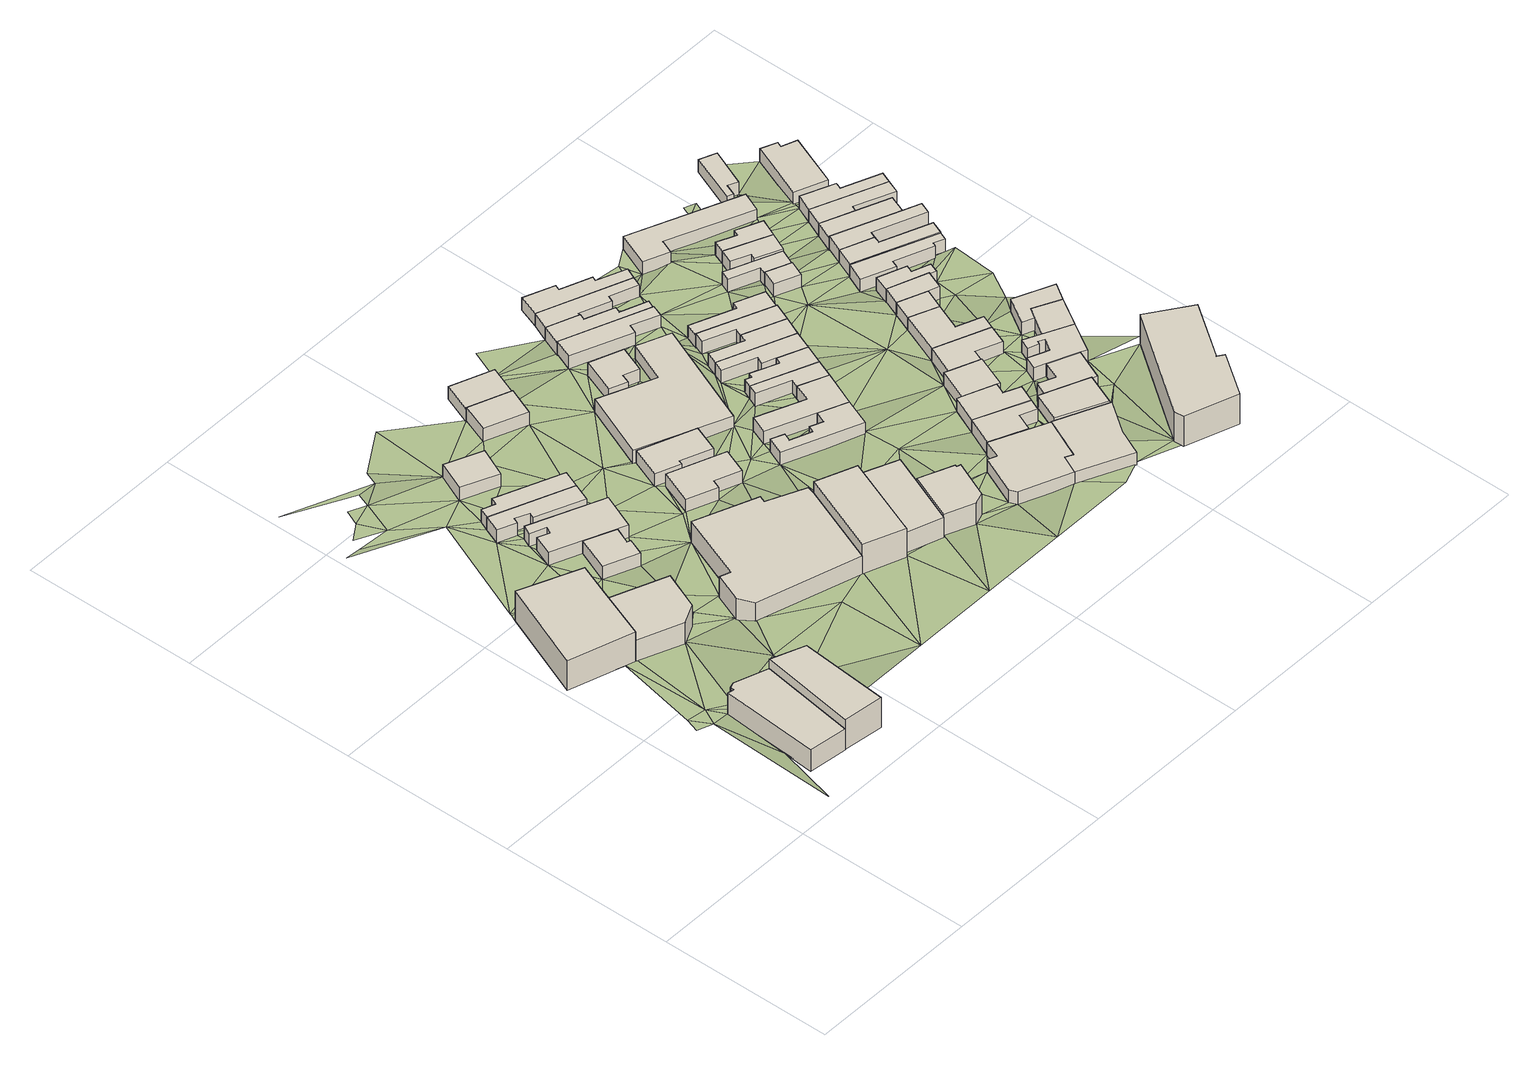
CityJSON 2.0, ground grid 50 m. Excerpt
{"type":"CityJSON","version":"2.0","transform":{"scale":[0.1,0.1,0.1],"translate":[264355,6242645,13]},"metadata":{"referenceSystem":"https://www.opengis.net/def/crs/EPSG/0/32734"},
"CityObjects":{
"building1":{"type":"Building","attributes":{"address":"198 Victoria Road Woodstock 7915 Cape Town","building":"retail","building:levels":2,"building_height":6.9,"plus_code":"4FRW3F92+X98","ground_height":16.41,"roof_height":23.31},"geometry":[{"type":"Solid","lod":"1","boundaries":[[[[0,1,2,3]],[[1,4,5,2]],[[4,6,7,5]],[[6,8,9,7]],[[8,10,11,9]],[[10,12,13,11]],[[12,0,3,13]],[[3,2,5,7,9,11,13]],[[12,10,8,6,4,1,0]]]]}]},
"building2":{"type":"Building","attributes":{"address":"135 Victoria Road Woodstock 7915 Cape Town","building":"retail","building:levels":3,"building_height":9.7,"plus_code":"4FRW3FC2+59R","ground_height":14.91,"roof_height":24.61},"geometry":[{"type":"Solid","lod":"1","boundaries":[[[[14,15,16,17]],[[15,18,19,16]],[[18,20,21,19]],[[20,22,23,21]],[[22,14,17,23]],[[17,16,19,21,23]],[[22,20,18,15,14]]]]}]},
"building3":{"type":"Building","attributes":{"address":"200 Victoria Road Woodstock 7915 Cape Town","building":"apartments","building:levels":3,"building:flats":"4","building_height":9.7,"plus_code":"4FRW3F92+XC3","ground_height":16.58,"roof_height":26.28},"geometry":[{"type":"Solid","lod":"1","boundaries":[[[[24,25,26,27]],[[25,28,29,26]],[[28,30,31,29]],[[30,24,27,31]],[[27,26,29,31]],[[30,28,25,24]]]]}]},
"building4":{"type":"Building","attributes":{"address":"147 Victoria Road Woodstock 7915 Cape Town","building":"retail","building:levels":2,"building_height":6.9,"plus_code":"4FRW3FC2+4CV","ground_height":14.91,"roof_height":21.81},"geometry":[{"type":"Solid","lod":"1","boundaries":[[[[15,14,32,33]],[[14,34,35,32]],[[34,36,37,35]],[[36,38,39,37]],[[38,15,33,39]],[[33,32,35,37,39]],[[38,36,34,14,15]]]]}]},
"building5":{"type":"Building","attributes":{"address":"74 Essex Street Woodstock Cape Town","building":"house","building:levels":1,"building_height":4.1,"plus_code":"4FRW3FC2+6FF","ground_height":14.81,"roof_height":18.91},"geometry":[{"type":"Solid","lod":"1","boundaries":[[[[40,41,42,43]],[[41,44,45,42]],[[44,46,47,45]],[[46,48,49,47]],[[48,50,51,49]],[[50,40,43,51]],[[43,42,45,47,49,51]],[[50,48,46,44,41,40]]]]}]},
"building6":{"type":"Building","attributes":{"address":"72 Essex Street Woodstock Cape Town","building":"house","building:levels":1,"building_height":4.1,"plus_code":"4FRW3FC2+7F7","ground_height":14.58,"roof_height":18.68},"geometry":[{"type":"Solid","lod":"1","boundaries":[[[[52,53,54,55]],[[53,56,57,54]],[[56,58,59,57]],[[58,60,61,59]],[[60,62,63,61]],[[62,64,65,63]],[[64,66,67,65]],[[66,52,55,67]],[[55,54,57,59,61,63,65,67]],[[66,64,62,60,58,56,53,52]]]]}]},
"building7":{"type":"Building","attributes":{"address":"70 Essex Street Woodstock Cape Town","building":"house","building:levels":1,"building_height":4.1,"plus_code":"4FRW3FC2+8F4","ground_height":14.58,"roof_height":18.68},"geometry":[{"type":"Solid","lod":"1","boundaries":[[[[68,69,70,71]],[[69,72,73,70]],[[72,74,75,73]],[[74,76,77,75]],[[76,78,79,77]],[[78,80,81,79]],[[80,82,83,81]],[[82,68,71,83]],[[71,70,73,75,77,79,81,83]],[[82,80,78,76,74,72,69,68]]]]}]},
"building8":{"type":"Building","attributes":{"address":"68 Essex Street Woodstock Cape Town","building":"house","building:levels":1,"building_height":4.1,"plus_code":"4FRW3FC2+8FG","ground_height":14.58,"roof_height":18.68},"geometry":[{"type":"Solid","lod":"1","boundaries":[[[[68,84,85,71]],[[84,86,87,85]],[[86,88,89,87]],[[88,90,91,89]],[[90,69,70,91]],[[69,68,71,70]],[[71,85,87,89,91,70]],[[69,90,88,86,84,68]]]]}]},
"building9":{"type":"Building","attributes":{"address":"Essex Street Woodstock Cape Town","building":"house","building:levels":1,"building_height":4.1,"plus_code":"4FRW3FC2+9FM","ground_height":14.39,"roof_height":18.49},"geometry":[{"type":"Solid","lod":"1","boundaries":[[[[92,93,94,95]],[[93,96,97,94]],[[96,98,99,97]],[[98,92,95,99]],[[95,94,97,99]],[[98,96,93,92]]]]}]},
"building10":{"type":"Building","attributes":{"address":"Shoprite 149 Victoria Road Woodstock 7925 Cape Town Western Cape","building":"supermarket","building:levels":2,"building_height":6.9,"plus_code":"4FRW3FC2+4H3","ground_height":14.9,"roof_height":21.8},"geometry":[{"type":"Solid","lod":"1","boundaries":[[[[100,101,102,103]],[[101,104,105,102]],[[104,106,107,105]],[[106,108,109,107]],[[108,110,111,109]],[[110,112,113,111]],[[112,114,115,113]],[[114,116,117,115]],[[116,118,119,117]],[[118,100,103,119]],[[103,102,105,107,109,111,113,115,117,119]],[[118,116,114,112,110,108,106,104,101,100]]]]}]},
"building11":{"type":"Building","attributes":{"address":"151 Victoria Road Woodstock 7915 Cape Town","building":"retail","building:levels":3,"building_height":9.7,"plus_code":"4FRW3FC2+3MC","ground_height":15.87,"roof_height":25.57},"geometry":[{"type":"Solid","lod":"1","boundaries":[[[[120,121,122,123]],[[121,124,125,122]],[[124,126,127,125]],[[126,128,129,127]],[[128,120,123,129]],[[123,122,125,127,129]],[[128,126,124,121,120]]]]}]},
"building12":{"type":"Building","attributes":{"address":"61 Essex Street Woodstock Cape Town","building":"house","building:levels":1,"building_height":4.1,"plus_code":"4FRW3FC2+6J7","ground_height":14.9,"roof_height":19},"geometry":[{"type":"Solid","lod":"1","boundaries":[[[[130,131,132,133]],[[131,134,135,132]],[[134,136,137,135]],[[136,138,139,137]],[[138,140,141,139]],[[140,130,133,141]],[[133,132,135,137,139,141]],[[140,138,136,134,131,130]]]]}]},
"building13":{"type":"Building","attributes":{"address":"62 Essex Street Woodstock Cape Town","building":"house","building:levels":1,"building_height":4.1,"plus_code":"4FRW3FC2+CH6","ground_height":14.15,"roof_height":18.25},"geometry":[{"type":"Solid","lod":"1","boundaries":[[[[142,143,144,145]],[[143,146,147,144]],[[146,148,149,147]],[[148,142,145,149]],[[145,144,147,149]],[[148,146,143,142]]]]}]},
"building14":{"type":"Building","attributes":{"address":"61A Essex Street Woodstock Cape Town","building":"house","building:levels":1,"building_height":4.1,"plus_code":"4FRW3FC2+7J3","ground_height":14.6,"roof_height":18.7},"geometry":[{"type":"Solid","lod":"1","boundaries":[[[[150,151,152,153]],[[151,154,155,152]],[[154,156,157,155]],[[156,158,159,157]],[[158,160,161,159]],[[160,150,153,161]],[[153,152,155,157,159,161]],[[160,158,156,154,151,150]]]]}]},
"building15":{"type":"Building","attributes":{"address":"60 Essex Street Woodstock Cape Town","building":"house","building:levels":1,"building_height":4.1,"plus_code":"4FRW3FC2+CHV","ground_height":13.62,"roof_height":17.72},"geometry":[{"type":"Solid","lod":"1","boundaries":[[[[162,163,164,165]],[[163,166,167,164]],[[166,168,169,167]],[[168,162,165,169]],[[165,164,167,169]],[[168,166,163,162]]]]}]},
"building16":{"type":"Building","attributes":{"address":"155 Victoria Road Woodstock 7915 Cape Town","building":"retail","building:levels":2,"building_height":6.9,"plus_code":"4FRW3FC2+2MX","ground_height":15.87,"roof_height":22.77},"geometry":[{"type":"Solid","lod":"1","boundaries":[[[[120,128,170,171]],[[128,172,173,170]],[[172,174,175,173]],[[174,176,177,175]],[[176,120,171,177]],[[171,170,173,175,177]],[[176,174,172,128,120]]]]}]},
"building17":{"type":"Building","attributes":{"address":"157 Victoria Road Woodstock 7915 Cape Town","building":"retail","building:levels":2,"building_height":6.9,"plus_code":"4FRW3FC2+2PQ","ground_height":16.82,"roof_height":23.72},"geometry":[{"type":"Solid","lod":"1","boundaries":[[[[178,179,180,181]],[[179,182,183,180]],[[182,184,185,183]],[[184,186,187,185]],[[186,188,189,187]],[[188,190,191,189]],[[190,178,181,191]],[[181,180,183,185,187,189,191]],[[190,188,186,184,182,179,178]]]]}]},
"building18":{"type":"Building","attributes":{"address":"59 Essex Street Woodstock Cape Town","building":"yes","building:levels":1,"building_height":4.1,"plus_code":"4FRW3FC2+8M3","ground_height":14.14,"roof_height":18.24},"geometry":[{"type":"Solid","lod":"1","boundaries":[[[[192,193,194,195]],[[193,196,197,194]],[[196,198,199,197]],[[198,200,201,199]],[[200,202,203,201]],[[202,192,195,203]],[[195,194,197,199,201,203]],[[202,200,198,196,193,192]]]]}]},
"building19":{"type":"Building","attributes":{"address":"66 Dublin Street Woodstock Cape Town","building":"house","building:levels":1,"building_height":4.1,"plus_code":"4FRW3FC2+5Q7","ground_height":15.1,"roof_height":19.2},"geometry":[{"type":"Solid","lod":"1","boundaries":[[[[204,205,206,207]],[[205,208,209,206]],[[208,210,211,209]],[[210,212,213,211]],[[212,214,215,213]],[[214,216,217,215]],[[216,218,219,217]],[[218,220,221,219]],[[220,222,223,221]],[[222,204,207,223]],[[207,206,209,211,213,215,217,219,221,223]],[[222,220,218,216,214,212,210,208,205,204]]]]}]},
"building20":{"type":"Building","attributes":{"address":"57 Essex Street Woodstock Cape Town","building":"house","building:levels":1,"building_height":4.1,"plus_code":"4FRW3FC2+9M8","ground_height":14.14,"roof_height":18.24},"geometry":[{"type":"Solid","lod":"1","boundaries":[[[[224,225,226,227]],[[225,228,229,226]],[[228,230,231,229]],[[230,232,233,231]],[[232,234,235,233]],[[234,224,227,235]],[[227,226,229,231,233,235]],[[234,232,230,228,225,224]]]]}]},
"building21":{"type":"Building","attributes":{"address":"64 Dublin Street Woodstock Cape Town","building":"house","building:levels":1,"building_height":4.1,"plus_code":"4FRW3FC2+6Q3","ground_height":15.1,"roof_height":19.2},"geometry":[{"type":"Solid","lod":"1","boundaries":[[[[204,236,237,207]],[[236,238,239,237]],[[238,240,241,239]],[[240,242,243,241]],[[242,244,245,243]],[[244,205,206,245]],[[205,204,207,206]],[[207,237,239,241,243,245,206]],[[205,244,242,240,238,236,204]]]]}]},
"building22":{"type":"Building","attributes":{"address":"163 Victoria Road Woodstock 7915 Cape Town","building":"yes","building:levels":1,"building_height":4.1,"plus_code":"4FRW3FC2+2R9","ground_height":16.97,"roof_height":21.07},"geometry":[{"type":"Solid","lod":"1","boundaries":[[[[246,247,248,249]],[[247,250,251,248]],[[250,252,253,251]],[[252,254,255,253]],[[254,256,257,255]],[[256,258,259,257]],[[258,260,261,259]],[[260,262,263,261]],[[262,246,249,263]],[[249,248,251,253,255,257,259,261,263]],[[262,260,258,256,254,252,250,247,246]]]]}]},
"building23":{"type":"Building","attributes":{"address":"55 Essex Street Woodstock Cape Town","building":"house","building:levels":1,"building_height":4.1,"plus_code":"4FRW3FC2+9PV","ground_height":14.14,"roof_height":18.24},"geometry":[{"type":"Solid","lod":"1","boundaries":[[[[264,265,266,267]],[[265,268,269,266]],[[268,270,271,269]],[[270,272,273,271]],[[272,274,275,273]],[[274,264,267,275]],[[267,266,269,271,273,275]],[[274,272,270,268,265,264]]]]}]},
"building24":{"type":"Building","attributes":{"address":"62 Dublin Street Woodstock Cape Town","building":"house","building:levels":1,"building_height":4.1,"plus_code":"4FRW3FC2+6QW","ground_height":14.99,"roof_height":19.09},"geometry":[{"type":"Solid","lod":"1","boundaries":[[[[276,277,278,279]],[[277,280,281,278]],[[280,282,283,281]],[[282,284,285,283]],[[284,286,287,285]],[[286,276,279,287]],[[279,278,281,283,285,287]],[[286,284,282,280,277,276]]]]}]},
"building25":{"type":"Building","attributes":{"address":"53 Essex Street Woodstock Cape Town","building":"house","building:levels":1,"building_height":4.1,"plus_code":"4FRW3FC2+CPF","ground_height":13.47,"roof_height":17.57},"geometry":[{"type":"Solid","lod":"1","boundaries":[[[[288,289,290,291]],[[289,292,293,290]],[[292,294,295,293]],[[294,296,297,295]],[[296,298,299,297]],[[298,300,301,299]],[[300,302,303,301]],[[302,288,291,303]],[[291,290,293,295,297,299,301,303]],[[302,300,298,296,294,292,289,288]]]]}]},
"building26":{"type":"Building","attributes":{"address":"60 Dublin Street Woodstock Cape Town","building":"house","building:levels":1,"building_height":4.1,"plus_code":"4FRW3FC2+6RR","ground_height":14.99,"roof_height":19.09},"geometry":[{"type":"Solid","lod":"1","boundaries":[[[[277,304,305,278]],[[304,306,307,305]],[[306,308,309,307]],[[308,310,311,309]],[[310,312,313,311]],[[312,314,315,313]],[[314,280,281,315]],[[280,277,278,281]],[[278,305,307,309,311,313,315,281]],[[280,314,312,310,308,306,304,277]]]]}]},
"building27":{"type":"Building","attributes":{"address":"58 Dublin Street Woodstock Cape Town","building":"house","building:levels":1,"building_height":4.1,"plus_code":"4FRW3FC2+7QP","ground_height":14.99,"roof_height":19.09},"geometry":[{"type":"Solid","lod":"1","boundaries":[[[[304,316,317,305]],[[316,318,319,317]],[[318,320,321,319]],[[320,322,323,321]],[[322,324,325,323]],[[324,306,307,325]],[[306,304,305,307]],[[305,317,319,321,323,325,307]],[[306,324,322,320,318,316,304]]]]}]},
"building28":{"type":"Building","attributes":{"address":"45 Dublin Street Woodstock Cape Town","building":"house","building:levels":1,"building_height":4.1,"plus_code":"4FRW3FC2+3VC","ground_height":16.45,"roof_height":20.55},"geometry":[{"type":"Solid","lod":"1","boundaries":[[[[326,327,328,329]],[[327,330,331,328]],[[330,332,333,331]],[[332,334,335,333]],[[334,336,337,335]],[[336,326,329,337]],[[329,328,331,333,335,337]],[[336,334,332,330,327,326]]]]}]},
"building29":{"type":"Building","attributes":{"address":"51 Essex Street Woodstock Cape Town","building":"house","building:levels":1,"building_height":4.1,"plus_code":"4FRW3FC2+CPW","ground_height":13.47,"roof_height":17.57},"geometry":[{"type":"Solid","lod":"1","boundaries":[[[[338,288,291,339]],[[288,302,303,291]],[[302,340,341,303]],[[340,342,343,341]],[[342,344,345,343]],[[344,346,347,345]],[[346,348,349,347]],[[348,338,339,349]],[[339,291,303,341,343,345,347,349]],[[348,346,344,342,340,302,288,338]]]]}]},
"building30":{"type":"Building","attributes":{"address":"56 Dublin Street Woodstock Cape Town","building":"house","building:levels":1,"building_height":4.1,"plus_code":"4FRW3FC2+7RR","ground_height":14.99,"roof_height":19.09},"geometry":[{"type":"Solid","lod":"1","boundaries":[[[[316,350,351,317]],[[350,352,353,351]],[[352,354,355,353]],[[354,356,357,355]],[[356,318,319,357]],[[318,316,317,319]],[[317,351,353,355,357,319]],[[318,356,354,352,350,316]]]]}]},
"building31":{"type":"Building","attributes":{"address":"Victoria Road Woodstock Cape Town","building":"yes","building:levels":1,"building_height":4.1,"plus_code":"4FRW3F92+XWJ","ground_height":17.08,"roof_height":21.18},"geometry":[{"type":"Solid","lod":"1","boundaries":[[[[358,359,360,361]],[[359,362,363,360]],[[362,364,365,363]],[[364,366,367,365]],[[366,368,369,367]],[[368,370,371,369]],[[370,358,361,371]],[[361,360,363,365,367,369,371]],[[370,368,366,364,362,359,358]]]]}]},
"building32":{"type":"Building","attributes":{"address":"49 Essex Street Woodstock Cape Town","building":"house","building:levels":1,"building_height":4.1,"plus_code":"4FRW3FC2+FP9","ground_height":13.47,"roof_height":17.57},"geometry":[{"type":"Solid","lod":"1","boundaries":[[[[372,338,339,373]],[[338,348,349,339]],[[348,374,375,349]],[[374,376,377,375]],[[376,378,379,377]],[[378,380,381,379]],[[380,382,383,381]],[[382,372,373,383]],[[373,339,349,375,377,379,381,383]],[[382,380,378,376,374,348,338,372]]]]}]},
"building33":{"type":"Building","attributes":{"address":"43 Dublin Street Woodstock Cape Town","building":"house","building:levels":1,"building_height":4.1,"plus_code":"4FRW3FC2+3VP","ground_height":16.45,"roof_height":20.55},"geometry":[{"type":"Solid","lod":"1","boundaries":[[[[326,384,385,329]],[[384,386,387,385]],[[386,388,389,387]],[[388,390,391,389]],[[390,392,393,391]],[[392,327,328,393]],[[327,326,329,328]],[[329,385,387,389,391,393,328]],[[327,392,390,388,386,384,326]]]]}]},
"building34":{"type":"Building","attributes":{"address":"54 Dublin Street Woodstock Cape Town","building":"house","building:levels":1,"building_height":4.1,"plus_code":"4FRW3FC2+8R8","ground_height":14.99,"roof_height":19.09},"geometry":[{"type":"Solid","lod":"1","boundaries":[[[[350,394,395,351]],[[394,396,397,395]],[[396,398,399,397]],[[398,400,401,399]],[[400,352,353,401]],[[352,350,351,353]],[[351,395,397,399,401,353]],[[352,400,398,396,394,350]]]]}]},
"building35":{"type":"Building","attributes":{"address":"52 Dublin Street Woodstock Cape Town","building":"house","building:levels":1,"building_height":4.1,"plus_code":"4FRW3FC2+8RP","ground_height":14.44,"roof_height":18.54},"geometry":[{"type":"Solid","lod":"1","boundaries":[[[[402,403,404,405]],[[403,406,407,404]],[[406,408,409,407]],[[408,410,411,409]],[[410,412,413,411]],[[412,402,405,413]],[[405,404,407,409,411,413]],[[412,410,408,406,403,402]]]]}]},
"building36":{"type":"Building","attributes":{"address":"41 Dublin Street Woodstock Cape Town","building":"house","building:levels":1,"building_height":4.1,"plus_code":"4FRW3FC2+4V9","ground_height":16.45,"roof_height":20.55},"geometry":[{"type":"Solid","lod":"1","boundaries":[[[[388,414,415,389]],[[414,416,417,415]],[[416,418,419,417]],[[418,420,421,419]],[[420,390,391,421]],[[390,388,389,391]],[[389,415,417,419,421,391]],[[390,420,418,416,414,388]]]]}]},
"building37":{"type":"Building","attributes":{"address":"54 Argyle Street Woodstock Cape Town","building":"commercial","building:levels":1,"building_height":4.1,"plus_code":"4FRW3FC2+2WP","ground_height":17.08,"roof_height":21.18},"geometry":[{"type":"Solid","lod":"1","boundaries":[[[[422,423,424,425]],[[423,426,427,424]],[[426,428,429,427]],[[428,430,431,429]],[[430,422,425,431]],[[425,424,427,429,431]],[[430,428,426,423,422]]]]}]},
"building38":{"type":"Building","attributes":{"address":"52 Argyle Street Woodstock Cape Town","building":"house","building:levels":1,"building_height":4.1,"plus_code":"4FRW3FC2+3X2","ground_height":16.65,"roof_height":20.75},"geometry":[{"type":"Solid","lod":"1","boundaries":[[[[432,433,434,435]],[[433,436,437,434]],[[436,438,439,437]],[[438,440,441,439]],[[440,442,443,441]],[[442,444,445,443]],[[444,432,435,445]],[[435,434,437,439,441,443,445]],[[444,442,440,438,436,433,432]]]]}]},
"building39":{"type":"Building","attributes":{"address":"39 Dublin Street Woodstock Cape Town","building":"house","building:levels":1,"building_height":4.1,"plus_code":"4FRW3FC2+5W3","ground_height":15.86,"roof_height":19.96},"geometry":[{"type":"Solid","lod":"1","boundaries":[[[[446,447,448,449]],[[447,450,451,448]],[[450,452,453,451]],[[452,454,455,453]],[[454,456,457,455]],[[456,446,449,457]],[[449,448,451,453,455,457]],[[456,454,452,450,447,446]]]]}]},
"building40":{"type":"Building","attributes":{"address":"35 Dublin Street Woodstock Cape Town","building":"house","building:levels":1,"building_height":4.1,"plus_code":"4FRW3FC2+5WP","ground_height":15.86,"roof_height":19.96},"geometry":[{"type":"Solid","lod":"1","boundaries":[[[[456,454,455,457]],[[454,458,459,455]],[[458,460,461,459]],[[460,462,463,461]],[[462,464,465,463]],[[464,456,457,465]],[[457,455,459,461,463,465]],[[464,462,460,458,454,456]]]]}]},
"building41":{"type":"Building","attributes":{"address":"50 Dublin Street Woodstock Cape Town","building":"house","building:levels":1,"building_height":4.1,"plus_code":"4FRW3FC2+8WC","ground_height":15.34,"roof_height":19.44},"geometry":[{"type":"Solid","lod":"1","boundaries":[[[[466,467,468,469]],[[467,470,471,468]],[[470,472,473,471]],[[472,466,469,473]],[[469,468,471,473]],[[472,470,467,466]]]]}]},
"building42":{"type":"Building","attributes":{"address":"48 Dublin Street Woodstock Cape Town","building":"house","building:levels":1,"building_height":4.1,"plus_code":"4FRW3FC2+9V5","ground_height":14.78,"roof_height":18.88},"geometry":[{"type":"Solid","lod":"1","boundaries":[[[[474,475,476,477]],[[475,478,479,476]],[[478,480,481,479]],[[480,482,483,481]],[[482,484,485,483]],[[484,474,477,485]],[[477,476,479,481,483,485]],[[484,482,480,478,475,474]]]]}]},
"building43":{"type":"Building","attributes":{"address":"50 Argyle Street Woodstock Cape Town","building":"house","building:levels":1,"building_height":4.1,"plus_code":"4FRW3FC3+32J","ground_height":16.65,"roof_height":20.75},"geometry":[{"type":"Solid","lod":"1","boundaries":[[[[438,486,487,439]],[[486,488,489,487]],[[488,490,491,489]],[[490,492,493,491]],[[492,494,495,493]],[[494,496,497,495]],[[496,498,499,497]],[[498,500,501,499]],[[500,502,503,501]],[[502,504,505,503]],[[504,506,507,505]],[[506,440,441,507]],[[440,438,439,441]],[[439,487,489,491,493,495,497,499,501,503,505,507,441]],[[440,506,504,502,500,498,496,494,492,490,488,486,438]]]]}]},
"building44":{"type":"Building","attributes":{"address":"33 Dublin Street Woodstock Cape Town","building":"house","building:levels":1,"building_height":4.1,"plus_code":"4FRW3FC2+6W9","ground_height":15.86,"roof_height":19.96},"geometry":[{"type":"Solid","lod":"1","boundaries":[[[[462,508,509,463]],[[508,510,511,509]],[[510,464,465,511]],[[464,462,463,465]],[[463,509,511,465]],[[464,510,508,462]]]]}]},
"building45":{"type":"Building","attributes":{"address":"Victoria Road Woodstock Cape Town","building":"commercial","building:levels":3,"building_height":9.7,"plus_code":"4FRW3F93+X2Q","ground_height":17.5,"roof_height":27.2},"geometry":[{"type":"Solid","lod":"1","boundaries":[[[[512,513,514,515]],[[513,516,517,514]],[[516,518,519,517]],[[518,520,521,519]],[[520,522,523,521]],[[522,524,525,523]],[[524,512,515,525]],[[515,514,517,519,521,523,525]],[[524,522,520,518,516,513,512]]]]}]},
"building46":{"type":"Building","attributes":{"address":"46 Dublin Street Woodstock Cape Town","building":"house","building:levels":1,"building_height":4.1,"plus_code":"4FRW3FC2+9WC","ground_height":14.78,"roof_height":18.88},"geometry":[{"type":"Solid","lod":"1","boundaries":[[[[526,527,528,529]],[[527,530,531,528]],[[530,532,533,531]],[[532,534,535,533]],[[534,536,537,535]],[[536,526,529,537]],[[529,528,531,533,535,537]],[[536,534,532,530,527,526]]]]}]},
"building47":{"type":"Building","attributes":{"address":"31 Dublin Street Woodstock Cape Town","building":"house","building:levels":1,"building_height":4.1,"plus_code":"4FRW3FC2+6XF","ground_height":15.86,"roof_height":19.96},"geometry":[{"type":"Solid","lod":"1","boundaries":[[[[510,508,509,511]],[[508,538,539,509]],[[538,540,541,539]],[[540,542,543,541]],[[542,510,511,543]],[[511,509,539,541,543]],[[542,540,538,508,510]]]]}]},
"building48":{"type":"Building","attributes":{"address":"42 Dublin Street Woodstock Cape Town","building":"yes","building:levels":1,"building_height":4.1,"plus_code":"4FRW3FC2+CWJ","ground_height":13.7,"roof_height":17.8},"geometry":[{"type":"Solid","lod":"1","boundaries":[[[[544,545,546,547]],[[545,548,549,546]],[[548,550,551,549]],[[550,552,553,551]],[[552,554,555,553]],[[554,544,547,555]],[[547,546,549,551,553,555]],[[554,552,550,548,545,544]]]]}]},
"building49":{"type":"Building","attributes":{"address":"44 Dublin Street Woodstock Cape Town","building":"house","building:levels":1,"building_height":4.1,"plus_code":"4FRW3FC2+9WG","ground_height":14.78,"roof_height":18.88},"geometry":[{"type":"Solid","lod":"1","boundaries":[[[[527,526,529,528]],[[526,556,557,529]],[[556,558,559,557]],[[558,560,561,559]],[[560,562,563,561]],[[562,527,528,563]],[[528,529,557,559,561,563]],[[562,560,558,556,526,527]]]]}]},
"building50":{"type":"Building","attributes":{"address":"48 Argyle Street Woodstock Cape Town","building":"house","building:levels":1,"building_height":4.1,"plus_code":"4FRW3FC3+427","ground_height":16.65,"roof_height":20.75},"geometry":[{"type":"Solid","lod":"1","boundaries":[[[[488,564,565,489]],[[564,566,567,565]],[[566,568,569,567]],[[568,490,491,569]],[[490,488,489,491]],[[489,565,567,569,491]],[[490,568,566,564,488]]]]}]},
"building51":{"type":"Building","attributes":{"address":"29 Dublin Street Woodstock Cape Town","building":"house","building:levels":1,"building_height":4.1,"plus_code":"4FRW3FC2+6XV","ground_height":15.53,"roof_height":19.63},"geometry":[{"type":"Solid","lod":"1","boundaries":[[[[570,571,572,573]],[[571,574,575,572]],[[574,576,577,575]],[[576,578,579,577]],[[578,580,581,579]],[[580,582,583,581]],[[582,570,573,583]],[[573,572,575,577,579,581,583]],[[582,580,578,576,574,571,570]]]]}]},
"building52":{"type":"Building","attributes":{"address":"46 Argyle Street Woodstock Cape Town","building":"house","building:levels":1,"building_height":4.1,"plus_code":"4FRW3FC3+42V","ground_height":16.65,"roof_height":20.75},"geometry":[{"type":"Solid","lod":"1","boundaries":[[[[564,584,585,565]],[[584,586,587,585]],[[586,588,589,587]],[[588,568,569,589]],[[568,566,567,569]],[[566,564,565,567]],[[565,585,587,589,569,567]],[[566,568,588,586,584,564]]]]}]},
"building53":{"type":"Building","attributes":{"address":"27 Dublin Street Woodstock Cape Town","building":"house","building:levels":1,"building_height":4.1,"plus_code":"4FRW3FC2+7X8","ground_height":15.34,"roof_height":19.44},"geometry":[{"type":"Solid","lod":"1","boundaries":[[[[590,591,592,593]],[[591,594,595,592]],[[594,596,597,595]],[[596,598,599,597]],[[598,600,601,599]],[[600,602,603,601]],[[602,604,605,603]],[[604,590,593,605]],[[593,592,595,597,599,601,603,605]],[[604,602,600,598,596,594,591,590]]]]}]},
"building54":{"type":"Building","attributes":{"address":"25 Dublin Street Woodstock Cape Town","building":"house","building:levels":1,"building_height":4.1,"plus_code":"4FRW3FC3+72C","ground_height":15.53,"roof_height":19.63},"geometry":[{"type":"Solid","lod":"1","boundaries":[[[[606,607,608,609]],[[607,610,611,608]],[[610,612,613,611]],[[612,614,615,613]],[[614,616,617,615]],[[616,606,609,617]],[[609,608,611,613,615,617]],[[616,614,612,610,607,606]]]]}]},
"building55":{"type":"Building","attributes":{"address":"23 Dublin Street Woodstock Cape Town","building":"house","building:levels":1,"building_height":4.1,"plus_code":"4FRW3FC3+822","ground_height":15.53,"roof_height":19.63},"geometry":[{"type":"Solid","lod":"1","boundaries":[[[[616,614,615,617]],[[614,618,619,615]],[[618,620,621,619]],[[620,622,623,621]],[[622,624,625,623]],[[624,626,627,625]],[[626,616,617,627]],[[617,615,619,621,623,625,627]],[[626,624,622,620,618,614,616]]]]}]},
"building56":{"type":"Building","attributes":{"address":"21 Dublin Street Woodstock Cape Town","building":"house","building:levels":1,"building_height":4.1,"plus_code":"4FRW3FC3+82F","ground_height":14.96,"roof_height":19.06},"geometry":[{"type":"Solid","lod":"1","boundaries":[[[[628,629,630,631]],[[629,632,633,630]],[[632,634,635,633]],[[634,636,637,635]],[[636,628,631,637]],[[631,630,633,635,637]],[[636,634,632,629,628]]]]}]},
"building57":{"type":"Building","attributes":{"address":"36 Regent Road Woodstock Cape Town","building":"house","building:levels":1,"building_height":4.1,"plus_code":"4FRW3FC2+FX4","ground_height":14.05,"roof_height":18.15},"geometry":[{"type":"Solid","lod":"1","boundaries":[[[[638,639,640,641]],[[639,642,643,640]],[[642,644,645,643]],[[644,646,647,645]],[[646,648,649,647]],[[648,638,641,649]],[[641,640,643,645,647,649]],[[648,646,644,642,639,638]]]]}]},
"building58":{"type":"Building","attributes":{"address":"19 Dublin Street Woodstock Cape Town","building":"house","building:levels":1,"building_height":4.1,"plus_code":"4FRW3FC3+82W","ground_height":14.96,"roof_height":19.06},"geometry":[{"type":"Solid","lod":"1","boundaries":[[[[636,634,635,637]],[[634,650,651,635]],[[650,652,653,651]],[[652,654,655,653]],[[654,656,657,655]],[[656,636,637,657]],[[637,635,651,653,655,657]],[[656,654,652,650,634,636]]]]}]},
"building59":{"type":"Building","attributes":{"address":"17 Dublin Street Woodstock Cape Town","building":"house","building:levels":1,"building_height":4.1,"plus_code":"4FRW3FC3+925","ground_height":14.96,"roof_height":19.06},"geometry":[{"type":"Solid","lod":"1","boundaries":[[[[656,654,655,657]],[[654,658,659,655]],[[658,660,661,659]],[[660,662,663,661]],[[662,664,665,663]],[[664,656,657,665]],[[657,655,659,661,663,665]],[[664,662,660,658,654,656]]]]}]},
"building60":{"type":"Building","attributes":{"address":"38 Regent Road Woodstock Cape Town","building":"house","building:levels":1,"building_height":4.1,"plus_code":"4FRW3FC3+C25","ground_height":14.05,"roof_height":18.15},"geometry":[{"type":"Solid","lod":"1","boundaries":[[[[666,667,668,669]],[[667,670,671,668]],[[670,672,673,671]],[[672,674,675,673]],[[674,676,677,675]],[[676,666,669,677]],[[669,668,671,673,675,677]],[[676,674,672,670,667,666]]]]}]},
"terrain1":{"type":"TINRelief","geometry":[{"type":"CompositeSurface","lod":"1","boundaries":[[[678,679,680]],[[681,682,678]],[[680,683,8]],[[678,680,8]],[[684,681,678]],[[678,8,684]],[[684,685,681]],[[4,684,8]],[[8,6,4]],[[4,1,684]],[[685,686,687]],[[686,685,684]],[[684,1,688]],[[684,688,686]],[[1,24,689]],[[30,690,691]],[[688,1,689]],[[18,692,20]],[[692,18,693]],[[689,24,30]],[[694,695,696]],[[18,66,693]],[[30,691,697]],[[688,689,698]],[[699,700,701]],[[18,15,48]],[[688,698,702]],[[693,66,72]],[[72,696,693]],[[701,694,696]],[[703,48,15]],[[698,689,704]],[[699,701,705]],[[698,706,702]],[[66,18,48]],[[706,703,702]],[[30,707,689]],[[699,705,708]],[[709,706,698]],[[710,711,712]],[[709,703,706]],[[72,66,58]],[[707,704,689]],[[46,66,48]],[[64,58,66]],[[96,705,701]],[[696,72,69]],[[30,697,707]],[[703,50,48]],[[96,701,696]],[[56,72,58]],[[56,74,72]],[[90,696,69]],[[64,60,58]],[[705,711,710]],[[64,62,60]],[[90,96,696]],[[80,74,56]],[[46,713,66]],[[74,80,76]],[[709,110,703]],[[76,80,78]],[[86,90,88]],[[93,711,705]],[[50,703,110]],[[96,90,86]],[[96,93,705]],[[110,709,714]],[[40,44,41]],[[82,80,56]],[[44,713,46]],[[715,711,93]],[[40,50,110]],[[707,716,704]],[[40,713,44]],[[96,86,98]],[[707,697,716]],[[40,110,713]],[[56,53,82]],[[715,93,717]],[[86,84,98]],[[713,110,718]],[[82,53,68]],[[713,718,53]],[[716,697,719]],[[697,720,719]],[[98,84,92]],[[92,146,93]],[[131,718,110]],[[143,717,93]],[[721,68,53]],[[721,84,68]],[[131,110,134]],[[718,722,53]],[[143,93,146]],[[134,110,723]],[[722,721,53]],[[130,718,131]],[[92,84,148]],[[130,722,718]],[[92,148,146]],[[721,148,84]],[[179,719,720]],[[724,725,723]],[[722,150,721]],[[130,726,722]],[[723,727,134]],[[728,719,179]],[[729,721,150]],[[136,134,727]],[[727,723,725]],[[130,730,726]],[[731,179,720]],[[121,732,725]],[[729,202,721]],[[733,734,726]],[[148,721,202]],[[729,150,735]],[[121,120,732]],[[720,736,731]],[[733,726,730]],[[727,725,220]],[[732,220,725]],[[202,142,148]],[[727,737,730]],[[738,166,163]],[[120,220,732]],[[727,220,737]],[[735,739,729]],[[740,738,163]],[[733,730,739]],[[218,737,220]],[[730,737,739]],[[733,739,735]],[[265,142,202]],[[163,142,265]],[[737,218,244]],[[736,256,731]],[[741,731,256]],[[242,737,244]],[[225,202,228]],[[740,163,265]],[[244,218,216]],[[220,120,742]],[[743,744,745]],[[739,737,242]],[[202,225,224]],[[120,743,746]],[[254,747,741]],[[256,254,741]],[[747,748,741]],[[749,228,202]],[[224,265,202]],[[216,214,750]],[[751,750,214]],[[745,752,748]],[[244,216,753]],[[265,264,740]],[[740,288,754]],[[745,746,743]],[[755,256,736]],[[742,120,746]],[[254,252,747]],[[739,242,756]],[[232,230,228]],[[748,747,252]],[[748,252,745]],[[753,216,750]],[[224,757,265]],[[264,288,740]],[[232,228,749]],[[753,750,758]],[[280,739,756]],[[757,224,234]],[[756,242,759]],[[745,247,746]],[[252,247,745]],[[760,755,736]],[[739,280,320]],[[749,198,232]],[[265,757,761]],[[739,320,318]],[[234,232,198]],[[250,247,252]],[[761,757,234]],[[314,320,280]],[[756,759,762]],[[739,318,763]],[[320,314,310]],[[764,756,762]],[[310,314,312]],[[327,746,247]],[[761,234,198]],[[392,742,746]],[[327,247,765]],[[322,320,310]],[[247,766,765]],[[198,763,761]],[[392,746,327]],[[356,763,318]],[[310,324,322]],[[310,308,324]],[[767,755,760]],[[420,768,742]],[[356,398,763]],[[769,770,771]],[[306,324,308]],[[772,761,773]],[[766,247,358]],[[398,396,763]],[[356,352,398]],[[774,340,770]],[[761,763,773]],[[392,420,742]],[[410,763,396]],[[356,354,352]],[[770,769,774]],[[410,773,763]],[[398,352,400]],[[775,768,776]],[[777,778,769]],[[779,766,780]],[[358,780,766]],[[773,410,781]],[[778,774,769]],[[781,782,773]],[[780,358,428]],[[420,392,390]],[[776,783,775]],[[776,768,420]],[[778,782,781]],[[784,785,774]],[[784,774,778]],[[781,410,786]],[[787,767,788]],[[428,426,780]],[[778,781,784]],[[428,358,789]],[[783,776,304]],[[780,426,790]],[[788,767,791]],[[786,410,792]],[[414,388,386]],[[776,793,304]],[[794,795,796]],[[790,426,384]],[[384,414,386]],[[794,796,797]],[[789,787,788]],[[798,428,789]],[[456,420,418]],[[799,426,423]],[[384,426,799]],[[784,781,480]],[[781,786,482]],[[776,420,456]],[[784,548,800]],[[801,797,796]],[[414,384,506]],[[793,802,803]],[[548,796,800]],[[506,384,799]],[[781,482,480]],[[802,793,776]],[[504,416,414]],[[801,796,548]],[[804,803,802]],[[799,805,506]],[[414,506,504]],[[806,548,784]],[[482,786,807]],[[788,808,789]],[[456,464,776]],[[789,808,798]],[[480,806,784]],[[804,470,807]],[[805,440,506]],[[809,810,798]],[[545,801,548]],[[802,470,804]],[[416,811,812]],[[798,808,809]],[[504,811,416]],[[482,807,467]],[[776,510,802]],[[467,807,470]],[[510,776,464]],[[482,467,484]],[[494,811,504]],[[470,802,472]],[[502,494,504]],[[527,806,480]],[[480,530,527]],[[534,530,480]],[[494,492,811]],[[520,808,788]],[[813,809,808]],[[496,494,502]],[[814,806,562]],[[510,815,802]],[[813,816,809]],[[806,527,562]],[[502,500,496]],[[530,534,532]],[[498,496,500]],[[534,480,478]],[[588,811,492]],[[591,802,815]],[[472,802,606]],[[817,811,588]],[[818,819,820]],[[490,821,492]],[[802,591,606]],[[588,492,821]],[[817,588,820]],[[558,814,562]],[[813,808,520]],[[591,815,582]],[[478,536,534]],[[472,616,466]],[[490,568,821]],[[478,466,536]],[[568,588,821]],[[560,558,562]],[[822,818,820]],[[818,823,824]],[[616,472,606]],[[820,588,586]],[[825,591,582]],[[545,826,827]],[[823,818,822]],[[626,536,466]],[[558,828,814]],[[813,829,488]],[[830,827,831]],[[626,466,616]],[[586,832,820]],[[580,825,582]],[[822,820,832]],[[833,830,831]],[[823,822,834]],[[834,835,823]],[[536,636,526]],[[580,836,825]],[[831,837,833]],[[838,580,839]],[[827,826,831]],[[636,536,626]],[[828,558,840]],[[841,837,831]],[[837,841,842]],[[840,526,656]],[[586,843,832]],[[822,844,834]],[[580,845,836]],[[822,832,844]],[[580,838,845]],[[526,636,656]],[[612,846,614]],[[826,847,831]],[[838,834,848]],[[840,664,828]],[[846,618,614]],[[849,847,826]],[[664,840,656]],[[848,834,844]],[[838,848,845]],[[846,612,850]],[[851,826,828]],[[849,826,646]],[[644,849,646]],[[828,664,852]],[[845,853,854]],[[852,851,828]],[[618,846,855]],[[826,851,646]],[[846,850,855]],[[852,664,856]],[[852,856,851]],[[857,858,859]],[[672,646,851]],[[856,664,662]],[[672,648,646]]]}]}
},
"vertices":[
[308,371,34],[214,403,34],[214,403,103],[308,371,103],[197,397,34],[197,397,103],[197,386,34],[197,386,103],[179,390,34],[179,390,103],[155,109,34],[155,109,103],[265,95,34],[265,95,103],
[187,687,19],[245,839,19],[245,839,116],[187,687,116],[279,926,19],[279,926,116],[109,998,19],[109,998,116],[4,744,19],[4,744,116],
[308,371,36],[265,95,36],[265,95,133],[308,371,133],[380,80,36],[380,80,133],[403,335,36],[403,335,133],
[187,687,88],[245,839,88],[312,638,19],[312,638,88],[369,665,19],[369,665,88],[413,773,19],[413,773,88],
[470,945,18],[460,949,18],[460,949,59],[470,945,59],[479,995,18],[479,995,59],[394,1031,18],[394,1031,59],[355,937,18],[355,937,59],[451,898,18],[451,898,59],
[509,985,16],[551,1086,16],[551,1086,57],[509,985,57],[343,1172,16],[343,1172,57],[331,1145,16],[331,1145,57],[374,1128,16],[374,1128,57],[366,1110,16],[366,1110,57],[333,1124,16],[333,1124,57],[310,1068,16],[310,1068,57],
[533,1171,16],[309,1260,16],[309,1260,57],[533,1171,57],[290,1212,16],[290,1212,57],[341,1191,16],[341,1191,57],[348,1207,16],[348,1207,57],[387,1190,16],[387,1190,57],[381,1175,16],[381,1175,57],[513,1121,16],[513,1121,57],
[552,1219,16],[552,1219,57],[366,1294,16],[366,1294,57],[358,1274,16],[358,1274,57],[321,1288,16],[321,1288,57],
[485,1418,14],[382,1462,14],[382,1462,55],[485,1418,55],[346,1379,14],[346,1379,55],[448,1335,14],[448,1335,55],
[764,470,19],[856,702,19],[856,702,88],[764,470,88],[863,725,19],[863,725,88],[757,773,19],[757,773,88],[764,791,19],[764,791,88],[591,859,19],[591,859,88],[517,671,19],[517,671,88],[487,682,19],[487,682,88],[455,601,19],[455,601,88],[474,555,19],[474,555,88],
[967,659,29],[856,702,29],[856,702,126],[967,659,126],[764,470,29],[764,470,126],[876,427,29],[876,427,126],[881,440,29],[881,440,126],
[700,1034,19],[664,939,19],[664,939,60],[700,1034,60],[747,907,19],[747,907,60],[756,931,19],[756,931,60],[828,903,19],[828,903,60],[856,974,19],[856,974,60],
[690,1506,11],[572,1551,11],[572,1551,53],[690,1506,53],[542,1472,11],[542,1472,53],[658,1427,11],[658,1427,53],
[719,1142,16],[685,1055,16],[685,1055,57],[719,1142,57],[754,1029,16],[754,1029,57],[758,1041,16],[758,1041,57],[845,1007,16],[845,1007,57],[874,1083,16],[874,1083,57],
[690,1506,6],[723,1591,6],[723,1591,47],[690,1506,47],[605,1636,6],[605,1636,47],[572,1551,6],[572,1551,47],
[881,440,98],[967,659,98],[986,405,29],[986,405,98],[1040,537,29],[1040,537,98],[1072,616,29],[1072,616,98],
[1040,537,38],[986,405,38],[986,405,107],[1040,537,107],[1067,372,38],[1067,372,107],[1100,383,38],[1100,383,107],[1145,488,38],[1145,488,107],[1134,492,38],[1134,492,107],[1136,497,38],[1136,497,107],
[717,1152,11],[966,1049,11],[966,1049,52],[717,1152,52],[1092,1351,11],[1092,1351,52],[1000,1388,11],[1000,1388,52],[952,1274,11],[952,1274,52],[795,1339,11],[795,1339,52],
[1176,865,21],[1097,898,21],[1097,898,62],[1176,865,62],[1084,866,21],[1084,866,62],[1047,881,21],[1047,881,62],[1040,863,21],[1040,863,62],[981,886,21],[981,886,62],[990,908,21],[990,908,62],[954,923,21],[954,923,62],[934,875,21],[934,875,62],[1146,789,21],[1146,789,62],
[881,1435,11],[844,1337,11],[844,1337,52],[881,1435,52],[893,1318,11],[893,1318,52],[902,1343,11],[902,1343,52],[946,1327,11],[946,1327,52],[974,1400,11],[974,1400,52],
[1217,963,21],[1217,963,62],[1136,996,21],[1136,996,62],[1118,948,21],[1118,948,62],[984,1003,21],[984,1003,62],[964,952,21],[964,952,62],
[1421,441,40],[1266,511,40],[1266,511,81],[1421,441,81],[1246,461,40],[1246,461,81],[1222,471,40],[1222,471,81],[1174,362,40],[1174,362,81],[1182,341,40],[1182,341,81],[1324,283,40],[1324,283,81],[1348,335,40],[1348,335,81],[1368,325,40],[1368,325,81],
[891,1539,11],[869,1484,11],[869,1484,52],[891,1539,52],[1036,1418,11],[1036,1418,52],[1046,1443,11],[1046,1443,52],[1122,1413,11],[1122,1413,52],[1134,1444,11],[1134,1444,52],
[1217,963,20],[1237,1012,20],[1237,1012,61],[1217,963,61],[1064,1083,20],[1064,1083,61],[1052,1055,20],[1052,1055,61],[1145,1018,20],[1145,1018,61],[1136,996,20],[1136,996,61],
[914,1597,5],[891,1539,5],[891,1539,46],[914,1597,46],[1134,1444,5],[1134,1444,46],[1145,1470,5],[1145,1470,46],[1070,1498,5],[1070,1498,46],[1077,1515,5],[1077,1515,46],[996,1546,5],[996,1546,46],[1003,1563,5],[1003,1563,46],
[1259,1066,20],[1259,1066,61],[1179,1098,20],[1179,1098,61],[1172,1081,20],[1172,1081,61],[1097,1112,20],[1097,1112,61],[1091,1099,20],[1091,1099,61],[1074,1106,20],[1074,1106,61],
[1279,1117,20],[1279,1117,61],[1073,1199,20],[1073,1199,61],[1061,1169,20],[1061,1169,61],[1152,1133,20],[1152,1133,61],[1143,1112,20],[1143,1112,61],
[1452,530,34],[1307,593,34],[1307,593,76],[1452,530,76],[1272,514,34],[1272,514,76],[1373,470,34],[1373,470,76],[1393,517,34],[1393,517,76],[1438,498,34],[1438,498,76],
[936,1647,5],[936,1647,46],[1003,1569,5],[1003,1569,46],[1088,1536,5],[1088,1536,46],[1095,1553,5],[1095,1553,46],[1173,1523,5],[1173,1523,46],[1184,1551,5],[1184,1551,46],
[1302,1169,20],[1302,1169,61],[1185,1216,20],[1185,1216,61],[1178,1195,20],[1178,1195,61],[1086,1232,20],[1086,1232,61],
[1421,441,41],[1368,325,41],[1368,325,82],[1421,441,82],[1348,335,41],[1348,335,82],[1324,283,41],[1324,283,82],[1472,216,41],[1472,216,82],[1506,290,41],[1506,290,82],[1567,376,41],[1567,376,82],
[957,1707,5],[957,1707,46],[1198,1582,5],[1198,1582,46],[1117,1614,5],[1117,1614,46],[1122,1626,5],[1122,1626,46],[1036,1659,5],[1036,1659,46],[1042,1674,5],[1042,1674,46],
[1473,579,34],[1473,579,76],[1428,599,34],[1428,599,76],[1441,630,34],[1441,630,76],[1354,665,34],[1354,665,76],[1341,669,34],[1341,669,76],
[1322,1218,20],[1322,1218,61],[1119,1300,20],[1119,1300,61],[1107,1271,20],[1107,1271,61],[1194,1236,20],[1194,1236,61],
[1322,1218,14],[1345,1274,14],[1345,1274,55],[1322,1218,55],[1264,1307,14],[1264,1307,55],[1256,1288,14],[1256,1288,55],[1134,1337,14],[1134,1337,55],[1119,1300,14],[1119,1300,55],
[1450,626,34],[1450,626,76],[1485,714,34],[1485,714,76],[1403,746,34],[1403,746,76],[1389,752,34],[1389,752,76],
[1602,470,41],[1487,518,41],[1487,518,82],[1602,470,82],[1470,525,41],[1470,525,82],[1435,443,41],[1435,443,82],[1566,382,41],[1566,382,82],
[1487,518,37],[1602,470,37],[1602,470,78],[1487,518,78],[1617,464,37],[1617,464,78],[1654,550,37],[1654,550,78],[1571,585,37],[1571,585,78],[1551,537,37],[1551,537,78],[1504,557,37],[1504,557,78],
[1403,746,29],[1485,714,29],[1485,714,70],[1403,746,70],[1499,748,29],[1499,748,70],[1569,720,29],[1569,720,70],[1590,773,29],[1590,773,70],[1439,833,29],[1439,833,70],
[1606,812,29],[1606,812,70],[1534,840,29],[1534,840,70],[1564,915,29],[1564,915,70],[1485,947,29],[1485,947,70],
[1457,1286,23],[1388,1314,23],[1388,1314,64],[1457,1286,64],[1370,1270,23],[1370,1270,64],[1438,1242,23],[1438,1242,64],
[1388,1314,18],[1457,1286,18],[1457,1286,59],[1388,1314,59],[1477,1333,18],[1477,1333,59],[1326,1395,18],[1326,1395,59],[1315,1368,18],[1315,1368,59],[1396,1335,18],[1396,1335,59],
[1671,542,37],[1671,542,78],[1721,625,37],[1721,625,78],[1643,662,37],[1643,662,78],[1596,684,37],[1596,684,78],[1583,654,37],[1583,654,78],[1612,643,37],[1612,643,78],[1617,652,37],[1617,652,78],[1633,643,37],[1633,643,78],[1612,610,37],[1612,610,78],[1555,634,37],[1555,634,78],[1539,598,37],[1539,598,78],
[1587,971,29],[1587,971,70],[1507,1002,29],[1507,1002,70],
[1739,121,45],[1821,237,45],[1821,237,142],[1739,121,142],[1803,250,45],[1803,250,142],[1911,402,45],[1911,402,142],[1796,483,45],[1796,483,142],[1589,199,45],[1589,199,142],[1591,171,45],[1591,171,142],
[1506,1388,18],[1382,1442,18],[1382,1442,59],[1506,1388,59],[1365,1405,18],[1365,1405,59],[1418,1382,18],[1418,1382,59],[1412,1367,18],[1412,1367,59],[1483,1337,18],[1483,1337,59],
[1617,960,29],[1617,960,70],[1637,1011,29],[1637,1011,70],[1527,1052,29],[1527,1052,70],
[1579,1538,7],[1276,1663,7],[1276,1663,48],[1579,1538,48],[1237,1570,7],[1237,1570,48],[1308,1541,7],[1308,1541,48],[1324,1579,7],[1324,1579,48],[1556,1483,7],[1556,1483,48],
[1527,1437,18],[1527,1437,59],[1456,1468,18],[1456,1468,59],[1449,1451,18],[1449,1451,59],[1395,1475,18],[1395,1475,59],
[1768,703,37],[1768,703,78],[1693,740,37],[1693,740,78],[1674,711,37],[1674,711,78],
[1527,1052,25],[1637,1011,25],[1637,1011,66],[1527,1052,66],[1656,1004,25],[1656,1004,66],[1666,1031,25],[1666,1031,66],[1616,1049,25],[1616,1049,66],[1624,1069,25],[1624,1069,66],[1545,1098,25],[1545,1098,66],
[1798,750,37],[1798,750,78],[1688,798,37],[1688,798,78],[1642,724,37],[1642,724,78],
[1540,1177,23],[1517,1124,23],[1517,1124,64],[1540,1177,64],[1608,1088,23],[1608,1088,64],[1615,1107,23],[1615,1107,64],[1723,1065,23],[1723,1065,64],[1727,1075,23],[1727,1075,64],[1757,1064,23],[1757,1064,64],[1766,1086,23],[1766,1086,64],
[1540,1177,25],[1766,1086,25],[1766,1086,66],[1540,1177,66],[1780,1121,25],[1780,1121,66],[1644,1175,25],[1644,1175,66],[1650,1194,25],[1650,1194,66],[1561,1229,25],[1561,1229,66],
[1657,1211,25],[1657,1211,66],[1801,1155,25],[1801,1155,66],[1813,1186,25],[1813,1186,66],[1767,1204,25],[1767,1204,66],[1582,1278,25],[1582,1278,66],
[1582,1278,20],[1767,1204,20],[1767,1204,61],[1582,1278,61],[1787,1256,20],[1787,1256,61],[1695,1293,20],[1695,1293,61],[1604,1330,20],[1604,1330,61],
[1594,1700,11],[1539,1564,11],[1539,1564,52],[1594,1700,52],[1557,1557,11],[1557,1557,52],[1569,1588,11],[1569,1588,52],[1597,1576,11],[1597,1576,52],[1641,1681,11],[1641,1681,52],
[1701,1307,20],[1701,1307,61],[1811,1262,20],[1811,1262,61],[1825,1299,20],[1825,1299,61],[1626,1380,20],[1626,1380,61],
[1837,1329,20],[1837,1329,61],[1731,1372,20],[1731,1372,61],[1738,1390,20],[1738,1390,61],[1646,1428,20],[1646,1428,61],
[1800,1565,11],[1757,1581,11],[1757,1581,52],[1800,1565,52],[1763,1596,11],[1763,1596,52],[1718,1614,11],[1718,1614,52],[1654,1453,11],[1654,1453,52],[1742,1418,11],[1742,1418,52],
[131,392,34],[101,5,53],[155,190,43],[99,447,34],[86,408,34],[155,109,43],[155,440,34],[155,690,26],[187,687,26],[4,744,30],[312,638,25],[404,440,36],[380,80,44],[404,190,44],[117,1017,19],[119,1022,19],[61,1447,14],[17,1450,15],[255,1341,14],[653,190,45],[455,601,25],[124,1511,14],[74,1478,14],[155,1440,14],[369,665,25],[413,773,25],[474,555,36],[190,1532,14],[404,690,25],[653,440,36],[142,1553,14],[487,682,25],[208,1574,10],[264,1572,10],[26,1670,9],[509,985,18],[517,671,25],[280,1611,8],[764,470,36],[404,1690,8],[653,940,19],[876,427,38],[902,190,47],[653,1190,16],[685,1055,19],[764,791,27],[757,773,27],[863,725,29],[754,1029,19],[828,903,21],[881,440,38],[717,1152,16],[856,974,21],[1067,372,40],[902,690,29],[845,1007,21],[758,1041,19],[874,1083,17],[1152,190,48],[902,940,21],[657,1635,6],[966,1049,21],[735,1604,6],[1100,383,40],[1146,789,32],[1072,616,32],[1040,537,40],[1136,497,40],[1152,690,32],[1152,440,40],[1145,488,40],[952,1274,17],[1047,881,25],[1040,863,25],[1134,492,40],[1097,898,25],[770,1690,6],[1324,283,50],[1052,1055,25],[902,1440,11],[1084,866,25],[1118,948,25],[1401,190,50],[1036,1418,14],[1136,996,25],[1092,1351,14],[1145,1018,25],[1272,514,40],[1373,470,41],[1472,216,50],[1176,865,25],[1077,1515,14],[1003,1563,11],[996,1546,11],[1046,1443,14],[1122,1413,14],[1088,1536,14],[1217,963,25],[1401,940,29],[1070,1498,14],[1145,1470,14],[1393,517,41],[1438,498,41],[1152,1440,14],[1134,1444,14],[1237,1012,25],[1173,1523,14],[1095,1553,14],[1264,1307,20],[1506,290,50],[1589,199,51],[1567,376,43],[1452,530,41],[1591,171,51],[1256,1288,20],[1279,1117,23],[1122,1626,7],[1117,1614,7],[1198,1582,7],[1126,1642,7],[1566,382,43],[1504,557,41],[1184,1551,14],[1222,1630,7],[1401,1190,23],[1302,1169,23],[1322,1218,23],[1551,537,43],[1308,1541,18],[1345,1274,23],[1650,440,43],[1617,464,43],[1602,470,43],[1569,720,37],[1499,748,34],[1671,542,43],[1324,1579,10],[1527,1052,31],[1654,550,43],[1590,773,37],[1564,915,31],[1534,840,31],[1606,812,37],[1650,690,37],[1650,940,31],[1617,960,31],[1587,971,31],[1608,1088,25],[1579,1538,20],[1359,1636,10],[1556,1483,20],[1814,503,45],[1409,1631,10],[1488,1584,10],[1722,843,31],[1440,1620,10],[1656,1004,31],[1637,1011,31],[1615,1107,25],[1463,1612,10],[1666,1031,31],[1616,1049,31],[1527,1437,20],[1508,1633,10],[1476,1645,10],[1798,750,39],[1767,923,31],[1723,1065,31],[1650,1190,25],[1539,1564,20],[1775,1047,33],[1557,1557,20],[1780,1121,28],[1654,1453,20],[1650,1440,20],[1757,1064,31],[1727,1075,25],[1801,1155,28],[1742,1418,20],[1695,1293,25],[1787,1256,28],[1701,1307,25]
]}
